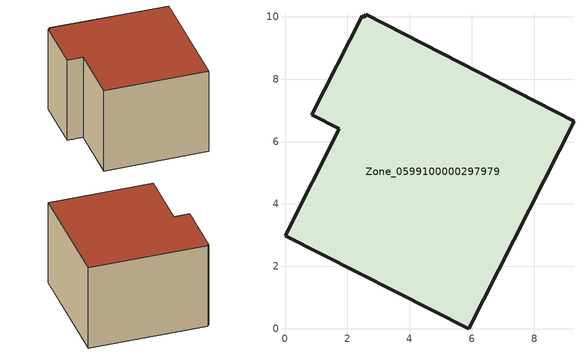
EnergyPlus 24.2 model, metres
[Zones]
Zone_0599100000297979
 floor ground (C_G): 0.85,6.86 2.47,10.04 2.57,9.99 2.6,10.08 9.27,6.65 5.89,0 0,2.98 1.74,6.41 z0
 wall outside (C_F): 5.89,0 9.27,6.65 2.6,10.08 2.57,9.99 2.47,10.04 0.85,6.86 1.74,6.41 0,2.98 5.89,0 z0:5.7
 roof outside (C_R): 0.85,6.86 1.74,6.41 0,2.98 5.89,0 9.27,6.65 2.6,10.08 2.57,9.99 2.47,10.04 z5.7
[BUILDING]
Pand.0599100000297979: North Axis=0; Terrain=City; Loads Convergence Tolerance Value=0.04; Temperature Convergence Tolerance Value=0.4; Solar Distribution=FullExterior; Maximum Number of Warmup Days=25; Minimum Number of Warmup Days=1
[Site:Location]
Rotterdam.The.Hague.AP_ZH_NLD Design_Conditions: Latitude=51.96; Longitude=4.45; Time Zone=1; Elevation=-4.5
[SITE:GROUNDTEMPERATURE:BUILDINGSURFACE]
18, 18, 18, 18, 18, 18, 18, 18, 18, 18, 18, 18
[MATERIAL] Thermal Absorptance=0.9; Solar Absorptance=0.7; Visible Absorptance=0.7
Name | Roughness | Thickness | Conductivity | Density | Specific Heat
G.TC.1975-1991 | MediumSmooth | 0.15 | 0.288461 | 540 | 1210
F.TC.1975-1991 | Rough | 0.3 | 0.230769 | 1920 | 840
R.TC.1975-1991 | MediumRough | 0.2 | 0.153846 | 1500 | 1000
[CONSTRUCTION]
C_G: G.TC.1975-1991
C_F: F.TC.1975-1991
C_R: R.TC.1975-1991
[ZONE]
Zone_0599100000297979: Type=1; Multiplier=1; Ceiling Height=Autocalculate; Volume=Autocalculate; Floor Area=autocalculate; Part of Total Floor Area=Yes
[ZONEINFILTRATION:DESIGNFLOWRATE]
Infil_Zone_0599100000297979: Zone or ZoneList or Space or SpaceList=Zone_0599100000297979; Schedule=AlwaysOn; Design Flow Rate Calculation Method=Flow/Area; Flow Rate per Floor Area=0.003; Constant Term Coefficient=1; Temperature Term Coefficient=0; Velocity Term Coefficient=0; Velocity Squared Term Coefficient=0
[HVACTEMPLATE:ZONE:IDEALLOADSAIRSYSTEM]
Zone_0599100000297979: Maximum Heating Supply Air Temperature=50; Minimum Cooling Supply Air Temperature=13; Maximum Heating Supply Air Humidity Ratio=0.0156; Minimum Cooling Supply Air Humidity Ratio=0.0077; Heating Limit=NoLimit; Cooling Limit=NoLimit; Dehumidification Control Type=ConstantSensibleHeatRatio; Cooling Sensible Heat Ratio=0.7; Dehumidification Setpoint=60; Humidification Control Type=None; Humidification Setpoint=30; Outdoor Air Method=None; Outdoor Air Flow Rate per Person=0.00944; Outdoor Air Flow Rate per Zone Floor Area=0; Outdoor Air Flow Rate per Zone=0; Demand Controlled Ventilation Type=None; Outdoor Air Economizer Type=NoEconomizer; Heat Recovery Type=None; Sensible Heat Recovery Effectiveness=0.7; Latent Heat Recovery Effectiveness=0.65
[ZONECONTROL:THERMOSTAT]
ThermostatControl_Zone_0599100000297979: Zone or ZoneList=Zone_0599100000297979; Control Type Schedule=DualSetpointControlType; Control 1=Thermostat_Zone_0599100000297979; Temperature Difference Between Cutout And Setpoint=0
[THERMOSTATSETPOINT:DUALSETPOINT]
Thermostat_Zone_0599100000297979: Heating Setpoint Temperature Schedule=HeatingSetpoint_Zone_0599100000297979; Cooling Setpoint Temperature Schedule=CoolingSetpoint_Zone_0599100000297979
[SCHEDULE:COMPACT]
HeatingSetpoint_Zone_0599100000297979: Through: 12/31, For: AllDays, Until: 24:00, 21
CoolingSetpoint_Zone_0599100000297979: Through: 12/31, For: AllDays, Until: 24:00, 24
DualSetpointControlType: Through: 12/31, For: AllDays, Until: 24:00, 4
AlwaysOn: Through: 12/31, For: AllDays, Until: 24:00, 1
